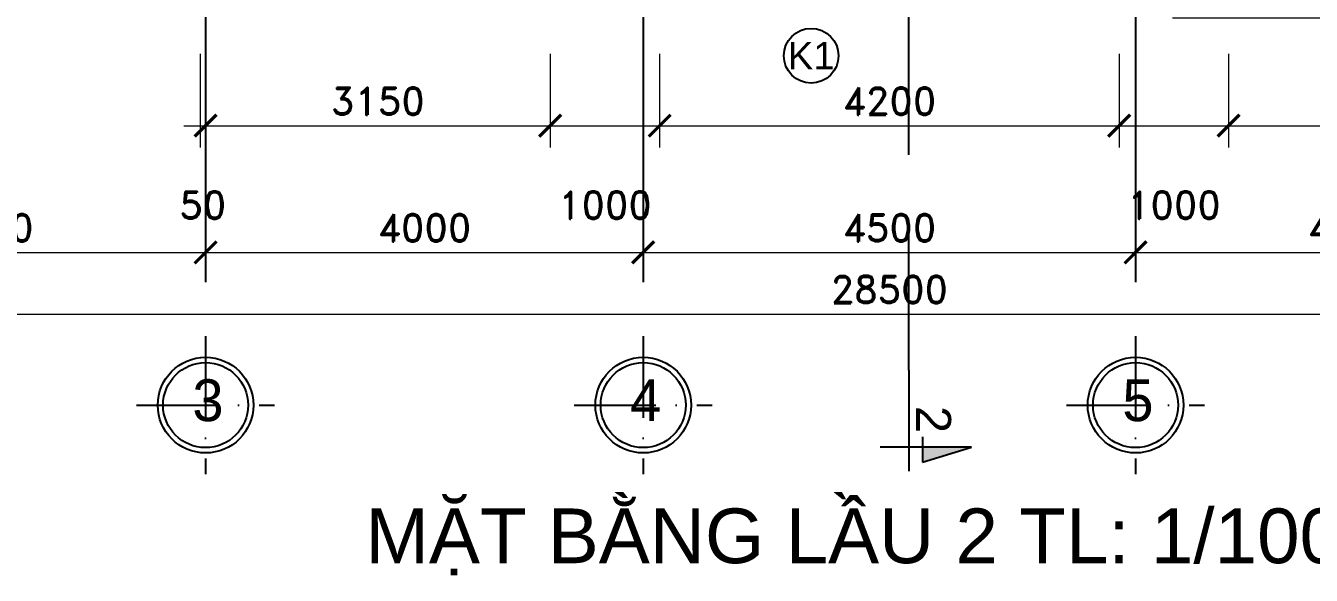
# Model space of a CAD drawing. Header units: inches. Extents: x 452443 to 881249, y 975131 to 1198310.
# Drawn here: x 686531 to 698281, y 1076641 to 1081663 of the extents above; entities that cross this region are included whole.
import ezdxf
from ezdxf.enums import TextEntityAlignment as Align

# ---------------------------------------------------------------- set-up
doc = ezdxf.new("R2010")
doc.units = ezdxf.units.IN
doc.header["$LTSCALE"] = 3.5
doc.header["$MEASUREMENT"] = 0
for name, pattern in [('ACAD_ISO10W100', [18, 12, -3, 0, -3]), ('CENTER', [2, 1.25, -0.25, 0.25, -0.25]), ('HIDDEN', [0.375, 0.25, -0.125])]:
    doc.linetypes.add(name, pattern=pattern)
for name, color, linetype in [('DOOR-84', 84, 'Continuous'), ('hatch vl', 4, 'Continuous'), ('HATCH47', 47, 'Continuous'), ('Netcat', 5, 'Continuous'), ('NOI THAT', 42, 'Continuous'), ('phong', 2, 'Continuous'), ('text', 3, 'Continuous'), ('TEXT2', 7, 'Continuous'), ('thuocdo', 3, 'Continuous'), ('Truc', 252, 'Continuous'), ('VISIONABLE-LINE126', 126, 'Continuous')]:
    doc.layers.add(name, color=color, linetype=linetype)
doc.styles.add('chu 1', font='VHELVEN0.TTF')
doc.styles.add('romand', font='romand.shx')
doc.styles.add('STYLE5', font='VAVON_.TTF')
doc.styles.add('VNI-HELVE', font='VHELVEN0.TTF')
doc.dimstyles.new('TL100', dxfattribs={"dimscale": 100, "dimtxt": 2.5, "dimasz": 2, "dimexe": 2, "dimexo": 1, "dimgap": 1, "dimtad": 1, "dimdec": 0, "dimzin": 0, "dimdsep": 46, "dimtxsty": 'romand', "dimblk": 'ARCHTICK', "dimcen": 2, "dimdle": 2, "dimclrd": 256, "dimclre": 256, "dimclrt": 7, "dimadec": 0, "dimazin": 0, "dimtfac": 0.004, "dimtdec": 0, "dimtmove": 2, "dimatfit": 3, "dimfxl": 1, "dimtolj": 1, "dimtzin": 0, "dimlwd": 20, "dimlwe": 20, "dimarcsym": 1})

# ---------------------------------------------------------------- blocks, each defined once
blk = doc.blocks.new('truc tron')
at = {"layer": 'DOOR-84', "linetype": 'ACAD_ISO10W100', "ltscale": 20}
for p, q in [((0, -710), (0, 710)), ((710, 0), (-710, 0))]:
    blk.add_line(p, q, dxfattribs=at)
at = {"layer": 'DOOR-84', "linetype": 'Continuous'}
blk.add_circle((0, 0), 492, dxfattribs=at)
at = {"layer": 'NOI THAT', "linetype": 'Continuous'}
blk.add_circle((0, 0), 437, dxfattribs=at)
blk = doc.blocks.new('dc')
at = {"layer": 'Netcat'}
blk.add_hatch(color=256, dxfattribs=at).paths.add_polyline_path([(828, 672), (828, 147), (989, 147)])
for p, q in [((828, 672), (828, -310)), ((989, 147), (828, 672)), ((717, 147), (989, 147)), ((0, 0), (1087, 0))]:
    blk.add_line(p, q, dxfattribs=at)
at = {"style": 'VNI-HELVE', "flags": 4}
blk.add_attdef('E', text='', height=375, dxfattribs=at).set_placement((482, 272), align=Align.MIDDLE_CENTER)
blk = doc.blocks.new('_ArchTick')
at = {"color": 0, "linetype": 'ByBlock', "const_width": 0.15}
blk.add_lwpolyline([(-0.5, -0.5), (0.5, 0.5)], dxfattribs=at)
blk = doc.blocks.new('*D1886')
at = {"layer": 'DEFPOINTS', "color": 0}
for p in [(684175, 1080249), (688175, 1079741), (688175, 1079591)]:
    blk.add_point(p, dxfattribs=at)
at = {"layer": 'thuocdo', "lineweight": 20}
for p, q in [((684175, 1080149), (684175, 1079391)), ((688175, 1079641), (688175, 1079391)), ((683975, 1079591), (688375, 1079591))]:
    blk.add_line(p, q, dxfattribs=at)
at = {"layer": 'thuocdo', "lineweight": 20, "xscale": 200, "yscale": 200, "zscale": 200, "rotation": 180}
blk.add_blockref('_ArchTick', (684175, 1079591), dxfattribs=at)
at = {"layer": 'thuocdo', "lineweight": 20, "xscale": 200, "yscale": 200, "zscale": 200}
blk.add_blockref('_ArchTick', (688175, 1079591), dxfattribs=at)
at = {"layer": 'thuocdo', "color": 7, "insert": (686175, 1079816), "char_height": 250, "attachment_point": 5, "style": 'romand'}
blk.add_mtext('\\A1;4000', dxfattribs=at)
blk = doc.blocks.new('*D1887')
at = {"layer": 'DEFPOINTS', "color": 0}
for p in [(688175, 1079741), (692175, 1079741), (692175, 1079591)]:
    blk.add_point(p, dxfattribs=at)
at = {"layer": 'thuocdo', "lineweight": 20}
for p, q in [((688175, 1079641), (688175, 1079391)), ((692175, 1079641), (692175, 1079391)), ((687975, 1079591), (692375, 1079591))]:
    blk.add_line(p, q, dxfattribs=at)
at = {"layer": 'thuocdo', "lineweight": 20, "xscale": 200, "yscale": 200, "zscale": 200, "rotation": 180}
blk.add_blockref('_ArchTick', (688175, 1079591), dxfattribs=at)
at = {"layer": 'thuocdo', "lineweight": 20, "xscale": 200, "yscale": 200, "zscale": 200}
blk.add_blockref('_ArchTick', (692175, 1079591), dxfattribs=at)
at = {"layer": 'thuocdo', "color": 7, "insert": (690175, 1079816), "char_height": 250, "attachment_point": 5, "style": 'romand'}
blk.add_mtext('\\A1;4000', dxfattribs=at)
blk = doc.blocks.new('*D1888')
at = {"layer": 'DEFPOINTS', "color": 0}
for p in [(692175, 1079741), (696675, 1079741), (696675, 1079591)]:
    blk.add_point(p, dxfattribs=at)
at = {"layer": 'thuocdo', "lineweight": 20}
for p, q in [((692175, 1079641), (692175, 1079391)), ((696675, 1079641), (696675, 1079391)), ((691975, 1079591), (696875, 1079591))]:
    blk.add_line(p, q, dxfattribs=at)
at = {"layer": 'thuocdo', "lineweight": 20, "xscale": 200, "yscale": 200, "zscale": 200, "rotation": 180}
blk.add_blockref('_ArchTick', (692175, 1079591), dxfattribs=at)
at = {"layer": 'thuocdo', "lineweight": 20, "xscale": 200, "yscale": 200, "zscale": 200}
blk.add_blockref('_ArchTick', (696675, 1079591), dxfattribs=at)
at = {"layer": 'thuocdo', "color": 7, "insert": (694425, 1079816), "char_height": 250, "attachment_point": 5, "style": 'romand'}
blk.add_mtext('\\A1;4500', dxfattribs=at)
blk = doc.blocks.new('*D1889')
at = {"layer": 'DEFPOINTS', "color": 0}
for p in [(696675, 1081507), (700675, 1081507), (700675, 1079591)]:
    blk.add_point(p, dxfattribs=at)
at = {"layer": 'thuocdo', "lineweight": 20}
for p, q in [((696675, 1081407), (696675, 1079391)), ((700675, 1081407), (700675, 1079391)), ((696475, 1079591), (700875, 1079591))]:
    blk.add_line(p, q, dxfattribs=at)
at = {"layer": 'thuocdo', "lineweight": 20, "xscale": 200, "yscale": 200, "zscale": 200, "rotation": 180}
blk.add_blockref('_ArchTick', (696675, 1079591), dxfattribs=at)
at = {"layer": 'thuocdo', "lineweight": 20, "xscale": 200, "yscale": 200, "zscale": 200}
blk.add_blockref('_ArchTick', (700675, 1079591), dxfattribs=at)
at = {"layer": 'thuocdo', "color": 7, "insert": (698675, 1079816), "char_height": 250, "attachment_point": 5, "style": 'romand'}
blk.add_mtext('\\A1;4000', dxfattribs=at)
blk = doc.blocks.new('*D1899')
at = {"layer": 'DEFPOINTS', "color": 0}
for p in [(680175, 1080521), (708675, 1080521), (708675, 1079027)]:
    blk.add_point(p, dxfattribs=at)
at = {"layer": 'thuocdo', "lineweight": 20}
for p, q in [((680175, 1080421), (680175, 1078827)), ((708675, 1080421), (708675, 1078827)), ((679975, 1079027), (708875, 1079027))]:
    blk.add_line(p, q, dxfattribs=at)
at = {"layer": 'thuocdo', "lineweight": 20, "xscale": 200, "yscale": 200, "zscale": 200, "rotation": 180}
blk.add_blockref('_ArchTick', (680175, 1079027), dxfattribs=at)
at = {"layer": 'thuocdo', "lineweight": 20, "xscale": 200, "yscale": 200, "zscale": 200}
blk.add_blockref('_ArchTick', (708675, 1079027), dxfattribs=at)
at = {"layer": 'thuocdo', "color": 7, "insert": (694425, 1079252), "char_height": 250, "attachment_point": 5, "style": 'romand'}
blk.add_mtext('\\A1;28500', dxfattribs=at)
blk = doc.blocks.new('*D2072')
at = {"layer": 'DEFPOINTS', "color": 0}
for p in [(688175, 1081507), (691325, 1081507), (691325, 1080749)]:
    blk.add_point(p, dxfattribs=at)
at = {"layer": 'thuocdo', "lineweight": 20}
for p, q in [((688175, 1081407), (688175, 1080549)), ((691325, 1081407), (691325, 1080549)), ((687975, 1080749), (691525, 1080749))]:
    blk.add_line(p, q, dxfattribs=at)
at = {"layer": 'thuocdo', "lineweight": 20, "xscale": 200, "yscale": 200, "zscale": 200, "rotation": 180}
blk.add_blockref('_ArchTick', (688175, 1080749), dxfattribs=at)
at = {"layer": 'thuocdo', "lineweight": 20, "xscale": 200, "yscale": 200, "zscale": 200}
blk.add_blockref('_ArchTick', (691325, 1080749), dxfattribs=at)
at = {"layer": 'thuocdo', "color": 7, "insert": (689750, 1080974), "char_height": 250, "attachment_point": 5, "style": 'romand'}
blk.add_mtext('\\A1;3150', dxfattribs=at)
blk = doc.blocks.new('*D2073')
at = {"layer": 'DEFPOINTS', "color": 0}
for p in [(691325, 1081507), (692325, 1081507), (692325, 1080749)]:
    blk.add_point(p, dxfattribs=at)
at = {"layer": 'thuocdo', "lineweight": 20}
for p, q in [((691325, 1081407), (691325, 1080549)), ((692325, 1081407), (692325, 1080549)), ((691125, 1080749), (692525, 1080749))]:
    blk.add_line(p, q, dxfattribs=at)
at = {"layer": 'thuocdo', "lineweight": 20, "xscale": 200, "yscale": 200, "zscale": 200, "rotation": 180}
blk.add_blockref('_ArchTick', (691325, 1080749), dxfattribs=at)
at = {"layer": 'thuocdo', "lineweight": 20, "xscale": 200, "yscale": 200, "zscale": 200}
blk.add_blockref('_ArchTick', (692325, 1080749), dxfattribs=at)
at = {"layer": 'thuocdo', "color": 7, "insert": (691825, 1080024), "char_height": 250, "attachment_point": 5, "style": 'romand'}
blk.add_mtext('\\A1;1000', dxfattribs=at)
blk = doc.blocks.new('*D2074')
at = {"layer": 'DEFPOINTS', "color": 0}
for p in [(692325, 1081507), (696525, 1081507), (696525, 1080749)]:
    blk.add_point(p, dxfattribs=at)
at = {"layer": 'thuocdo', "lineweight": 20}
for p, q in [((692325, 1081407), (692325, 1080549)), ((696525, 1081407), (696525, 1080549)), ((692125, 1080749), (696725, 1080749))]:
    blk.add_line(p, q, dxfattribs=at)
at = {"layer": 'thuocdo', "lineweight": 20, "xscale": 200, "yscale": 200, "zscale": 200, "rotation": 180}
blk.add_blockref('_ArchTick', (692325, 1080749), dxfattribs=at)
at = {"layer": 'thuocdo', "lineweight": 20, "xscale": 200, "yscale": 200, "zscale": 200}
blk.add_blockref('_ArchTick', (696525, 1080749), dxfattribs=at)
at = {"layer": 'thuocdo', "color": 7, "insert": (694425, 1080974), "char_height": 250, "attachment_point": 5, "style": 'romand'}
blk.add_mtext('\\A1;4200', dxfattribs=at)
blk = doc.blocks.new('*D2075')
at = {"layer": 'DEFPOINTS', "color": 0}
for p in [(696525, 1081507), (697525, 1081507), (697525, 1080749)]:
    blk.add_point(p, dxfattribs=at)
at = {"layer": 'thuocdo', "lineweight": 20}
for p, q in [((696525, 1081407), (696525, 1080549)), ((697525, 1081407), (697525, 1080549)), ((696325, 1080749), (697725, 1080749))]:
    blk.add_line(p, q, dxfattribs=at)
at = {"layer": 'thuocdo', "lineweight": 20, "xscale": 200, "yscale": 200, "zscale": 200, "rotation": 180}
blk.add_blockref('_ArchTick', (696525, 1080749), dxfattribs=at)
at = {"layer": 'thuocdo', "lineweight": 20, "xscale": 200, "yscale": 200, "zscale": 200}
blk.add_blockref('_ArchTick', (697525, 1080749), dxfattribs=at)
at = {"layer": 'thuocdo', "color": 7, "insert": (697025, 1080024), "char_height": 250, "attachment_point": 5, "style": 'romand'}
blk.add_mtext('\\A1;1000', dxfattribs=at)
blk = doc.blocks.new('*D2076')
at = {"layer": 'DEFPOINTS', "color": 0}
for p in [(697525, 1081507), (700675, 1081507), (700675, 1080749)]:
    blk.add_point(p, dxfattribs=at)
at = {"layer": 'thuocdo', "lineweight": 20}
for p, q in [((697525, 1081407), (697525, 1080549)), ((700675, 1081407), (700675, 1080549)), ((697325, 1080749), (700875, 1080749))]:
    blk.add_line(p, q, dxfattribs=at)
at = {"layer": 'thuocdo', "lineweight": 20, "xscale": 200, "yscale": 200, "zscale": 200, "rotation": 180}
blk.add_blockref('_ArchTick', (697525, 1080749), dxfattribs=at)
at = {"layer": 'thuocdo', "lineweight": 20, "xscale": 200, "yscale": 200, "zscale": 200}
blk.add_blockref('_ArchTick', (700675, 1080749), dxfattribs=at)
at = {"layer": 'thuocdo', "color": 7, "insert": (699100, 1080974), "char_height": 250, "attachment_point": 5, "style": 'romand'}
blk.add_mtext('\\A1;3150', dxfattribs=at)
blk = doc.blocks.new('*D2077')
at = {"layer": 'DEFPOINTS', "color": 0}
for p in [(688125, 1081507), (688175, 1081507), (688175, 1080749)]:
    blk.add_point(p, dxfattribs=at)
at = {"layer": 'thuocdo', "lineweight": 20}
for p, q in [((688125, 1081407), (688125, 1080549)), ((688175, 1081407), (688175, 1080549)), ((688125, 1080749), (688175, 1080749))]:
    blk.add_line(p, q, dxfattribs=at)
at = {"layer": 'thuocdo', "color": 7, "insert": (688150, 1080024), "char_height": 250, "attachment_point": 5, "style": 'romand'}
blk.add_mtext('\\A1;50', dxfattribs=at)
blk = doc.blocks.new('*D2343')
at = {"layer": 'DEFPOINTS', "color": 0}
for p in [(700232, 1082236), (696914, 1081736), (709352, 1081736)]:
    blk.add_point(p, dxfattribs=at)
at = {"layer": 'thuocdo', "lineweight": 20}
for p, q in [((709352, 1082436), (709352, 1081536)), ((700332, 1082236), (709552, 1082236)), ((697014, 1081736), (709552, 1081736))]:
    blk.add_line(p, q, dxfattribs=at)
at = {"layer": 'thuocdo', "lineweight": 20, "xscale": 200, "yscale": 200, "zscale": 200}
for p, rotation in [((709352, 1082236), 90), ((709352, 1081736), 270)]:
    blk.add_blockref('_ArchTick', p, dxfattribs=dict(at, rotation=rotation))
at = {"layer": 'thuocdo', "color": 7, "insert": (710077, 1081986), "char_height": 250, "attachment_point": 5, "rotation": 90, "style": 'romand'}
blk.add_mtext('\\A1;500', dxfattribs=at)

msp = doc.modelspace()

# ---------------------------------------------------------------- linework, layer by layer
at = {"layer": 'hatch vl'}
msp.add_circle((693709.8, 1081388.6), 250, dxfattribs=at)
at = {"layer": 'HATCH47', "linetype": 'HIDDEN', "ltscale": 1500}
msp.add_lwpolyline([(694602.7, 1078515), (694602.7, 1099947.9)], dxfattribs=at)
at = {"layer": 'Truc', "linetype": 'CENTER', "ltscale": 600}
for points in [[(688175, 1098745.1), (688175, 1078779.4)], [(692175, 1098745.1), (692175, 1078779.4)], [(696675, 1098745.1), (696675, 1078826.9)]]:
    msp.add_lwpolyline(points, dxfattribs=at)

# ---------------------------------------------------------------- block references
at = {"layer": 'phong'}
ref = msp.add_blockref('dc', (694602.7, 1078515), dxfattribs=dict(at, xscale=0.8499999999767169, yscale=0.8499999999767169, zscale=0.8500000000058208, rotation=270))
ref.add_attrib('E', '2', dxfattribs={"layer": '0', "height": 318.8, "rotation": 270, "style": 'VNI-HELVE'}).set_placement((694828.9, 1078063.9), align=Align.MIDDLE_CENTER)
at = {"layer": 'VISIONABLE-LINE126', "linetype": 'Continuous', "xscale": 0.8886240000138059, "yscale": 0.8886240000138059, "zscale": 0.8886240000138059, "rotation": 180}
for p in [(688175, 1078195.6), (692175, 1078195.6), (696675, 1078195.6)]:
    msp.add_blockref('truc tron', p, dxfattribs=at)

# ---------------------------------------------------------------- texts
at = {"insert": (693709.8, 1081388.6), "char_height": 250, "width": 407.041, "attachment_point": 5, "style": 'chu 1'}
msp.add_mtext('K1', dxfattribs=at)
at = {"layer": 'text', "linetype": 'Continuous', "style": 'STYLE5'}
for s, p in [('3', (688196.8, 1078049)), ('4', (692196.8, 1078049)), ('5', (696696.8, 1078049))]:
    msp.add_text(s, height=382.5, dxfattribs=at).set_placement(p, align=Align.CENTER)
at = {"layer": 'TEXT2', "insert": (689634.9, 1077251), "char_height": 500, "attachment_point": 1, "style": 'VNI-HELVE'}
msp.add_mtext_dynamic_manual_height_columns('{\\C7;MAËT BAÈNG LAÀU 2 TL: 1/100}', width=10186.878, gutter_width=1000, heights=[0], dxfattribs=at)

# ---------------------------------------------------------------- dimensions: what is measured, and where the dimension line sits
at = {"layer": 'thuocdo'}
dim = msp.add_linear_dim(base=(709351.8, 1081736.5), p1=(700232.4, 1082236.5), p2=(696913.8, 1081736.5), angle=90, dimstyle='TL100', override={"dimarcsym": 1}, dxfattribs=at)
dim.commit()
dim.dimension.update_dxf_attribs({"geometry": '*D2343', "text_midpoint": (710076.8, 1081986.5)})
for base, p1, p2, override, picture, middle in [((688175, 1080749), (688125, 1081506.6), (688175, 1081506.6), {"dimfxl": 10, "dimarcsym": 1}, '*D2077', (688150, 1080024)), ((691324.7, 1080749), (688175, 1081506.6), (691324.7, 1081506.6), {"dimfxl": 10, "dimarcsym": 1}, '*D2072', (689749.9, 1080974)), ((692325, 1080749), (691324.7, 1081506.6), (692325, 1081506.6), {"dimfxl": 10, "dimarcsym": 1}, '*D2073', (691824.9, 1080024)), ((696525, 1080749), (692325, 1081506.6), (696525, 1081506.6), {"dimfxl": 10, "dimarcsym": 1}, '*D2074', (694425, 1080974)), ((697525.4, 1080749), (696525, 1081506.6), (697525.4, 1081506.6), {"dimfxl": 10, "dimarcsym": 1}, '*D2075', (697025.2, 1080024)), ((700675, 1079591.5), (696675, 1081506.6), (700675, 1081506.6), {"dimarcsym": 1}, '*D1889', (698675, 1079816.5)), ((700675, 1080749), (697525.4, 1081506.6), (700675, 1081506.6), {"dimfxl": 10, "dimarcsym": 1}, '*D2076', (699100.2, 1080974)), ((708675, 1079026.9), (680175, 1080520.9), (708675, 1080520.9), {"dimarcsym": 1}, '*D1899', (694425, 1079251.9)), ((688175, 1079591.5), (684175, 1080248.8), (688175, 1079740.8), {"dimarcsym": 1}, '*D1886', (686175, 1079816.5)), ((692175, 1079591.5), (688175, 1079740.8), (692175, 1079740.8), {"dimarcsym": 1}, '*D1887', (690175, 1079816.5)), ((696675, 1079591.5), (692175, 1079740.8), (696675, 1079740.8), {"dimarcsym": 1}, '*D1888', (694425, 1079816.5))]:
    dim = msp.add_linear_dim(base=base, p1=p1, p2=p2, dimstyle='TL100', override=override, dxfattribs=at)
    dim.commit()
    dim.dimension.update_dxf_attribs({"geometry": picture, "text_midpoint": middle})

doc.saveas('drawing.dxf')
